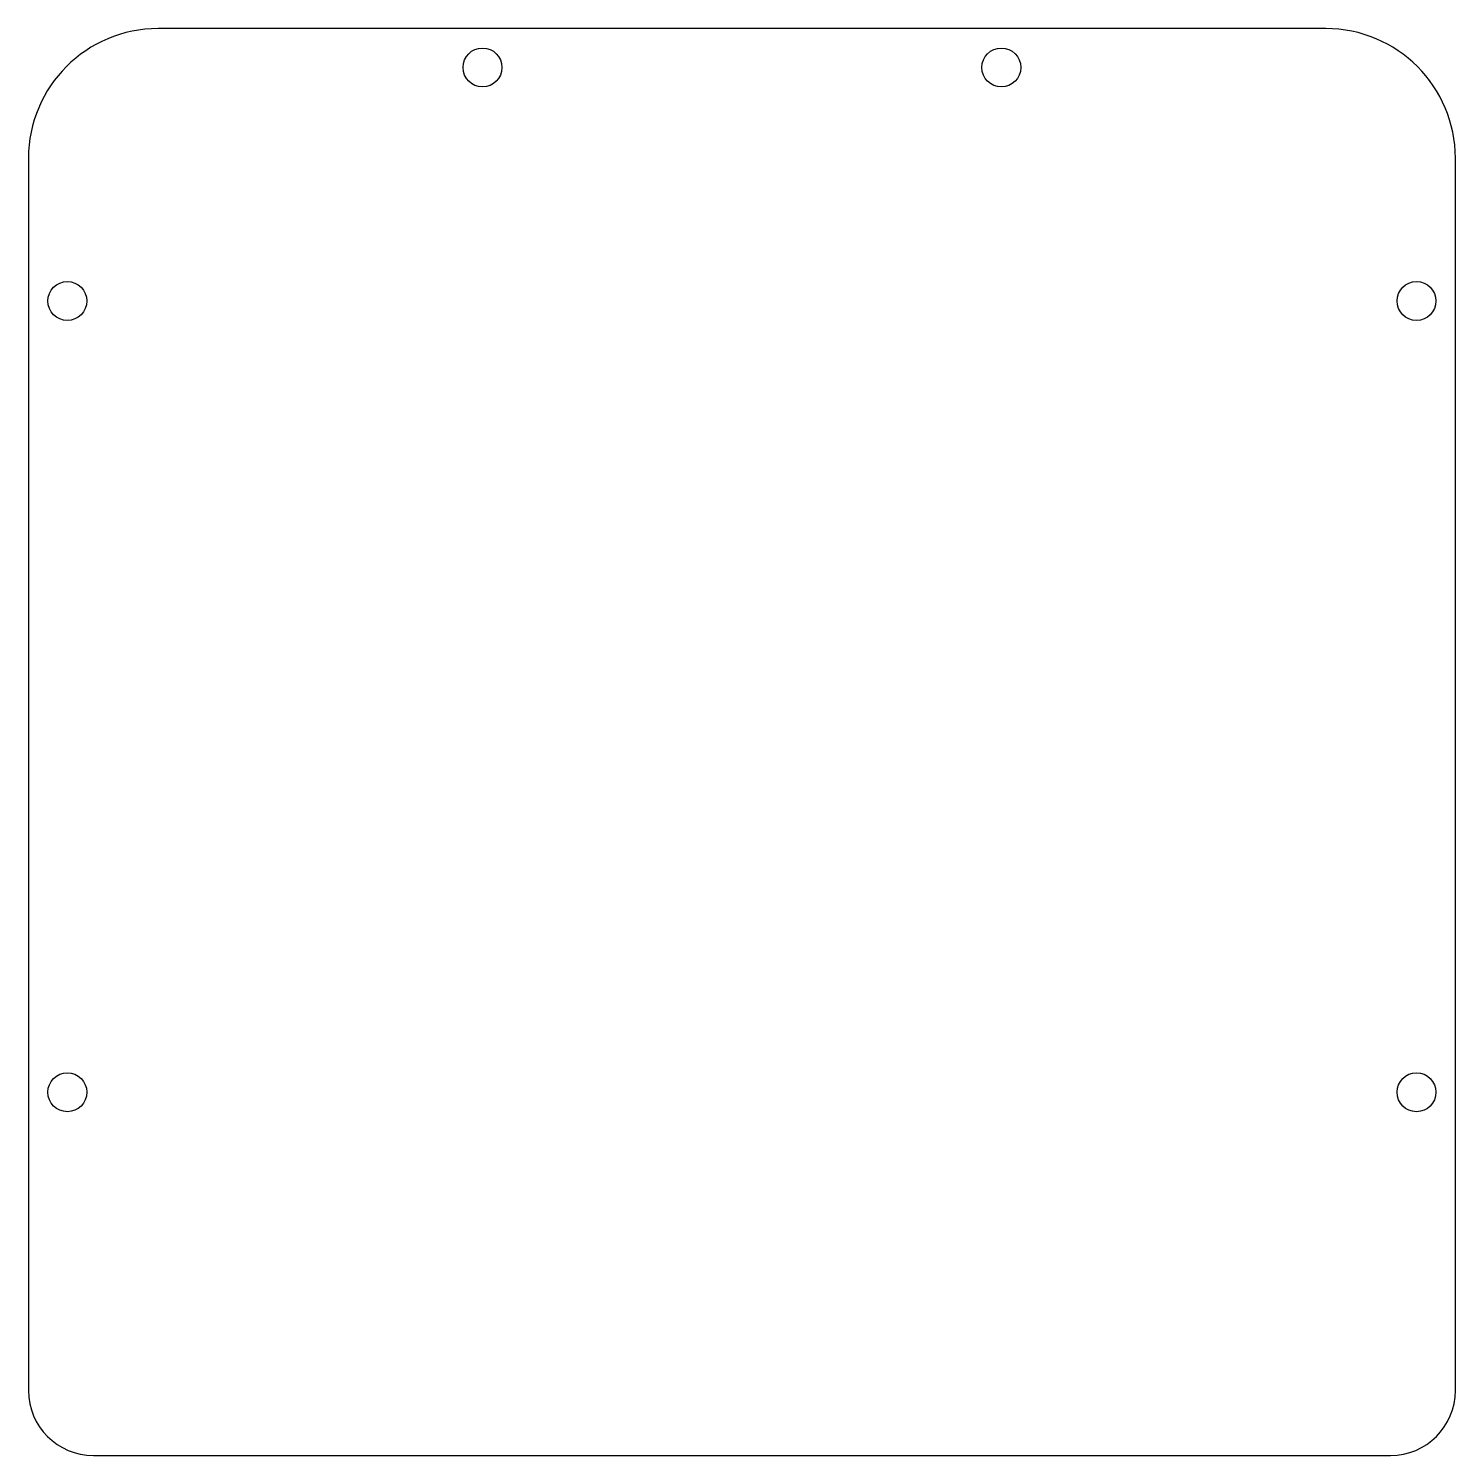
# Model space of a CAD drawing. Header units: millimetres. Extents: x -60 to 50, y 184 to 294.
import ezdxf

# ---------------------------------------------------------------- set-up
doc = ezdxf.new("R2010")
doc.units = ezdxf.units.MM

msp = doc.modelspace()

# ---------------------------------------------------------------- linework, layer by layer
at = {"color": 7, "linetype": 'Continuous', "lineweight": 25}
for p, q in [((40.36, 293.83), (-49.64, 293.83)), ((-59.64, 283.83), (-59.64, 188.83)), ((50.36, 188.83), (50.36, 283.83)), ((-54.64, 183.83), (45.36, 183.83))]:
    msp.add_line(p, q, dxfattribs=at)
for centre in [(-24.64, 290.83), (15.36, 290.83), (-56.64, 272.83), (47.36, 272.83), (-56.64, 211.83), (47.36, 211.83)]:
    msp.add_circle(centre, 1.5, dxfattribs=at)
for centre, radius, start, end in [((-49.64, 283.83), 10, 90, 180), ((40.36, 283.83), 10, 0, 90), ((-54.64, 188.83), 5, 180, 270), ((45.36, 188.83), 5, 270, 0)]:
    msp.add_arc(centre, radius, start, end, dxfattribs=at)

doc.saveas('drawing.dxf')
